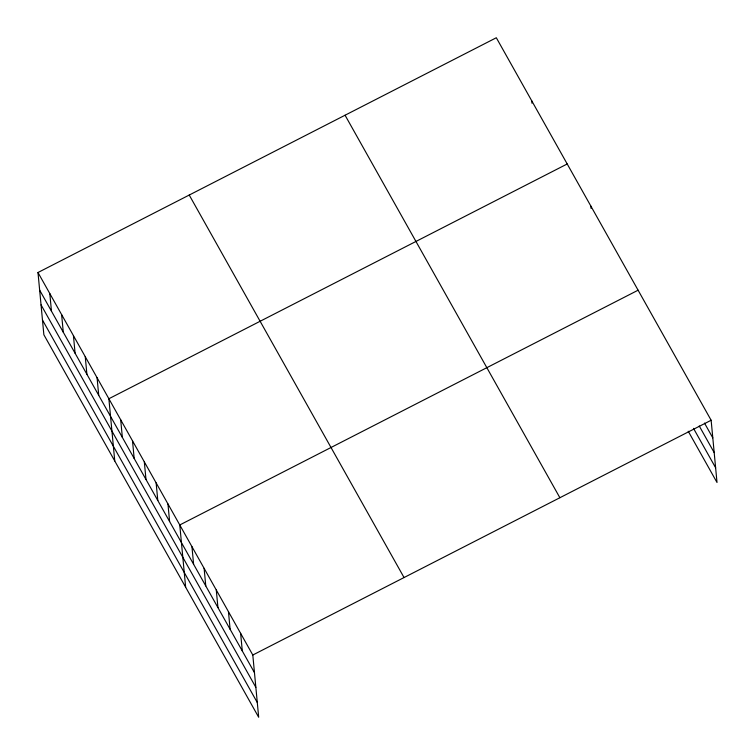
<?xml version="1.0" encoding="UTF-8"?>
<svg xmlns="http://www.w3.org/2000/svg" width="755" height="755" viewBox="0 0 755 755"><rect width="100%" height="100%" fill="white"/><g stroke="black" fill="none" stroke-linecap="round" stroke-linejoin="round"><path stroke-width="1.13" d="M37.986 272.517L252.802 655.019L258.682 717.25L43.865 334.748L37.986 272.517L496.318 37.75L711.135 420.252L717.014 482.483L688.239 431.247M567.203 163.977L108.871 398.744L114.76 460.975M638.098 290.203L179.765 524.97L185.645 587.201M252.802 655.019L711.135 420.252M704.5 423.093L712.795 437.872M699.253 425.99L714.192 452.594M693.486 428.349L715.627 467.76M345.063 115.222L559.88 497.724M189.231 195.045L404.048 577.547M39.647 290.128L254.463 672.639M41.044 304.85L255.86 687.361M42.478 320.026L257.295 702.527M590.835 206.049L591.061 208.399M531.765 100.868L531.982 103.209M240.628 633.351L242.289 650.961M228.454 611.673L230.124 629.283M216.279 589.995L217.95 607.605M204.114 568.326L205.775 585.937M191.94 546.648L193.601 564.259M167.95 503.934L169.611 521.545M156.134 482.898L157.795 500.508M144.318 461.862L145.989 479.472M132.502 440.816L134.173 458.436M120.687 419.78L122.357 437.39M97.065 377.708L98.726 395.318M85.249 356.671L86.91 374.282M73.433 335.635L75.094 353.246M61.617 314.59L63.278 332.2M49.802 293.553L51.463 311.164"/></g></svg>
